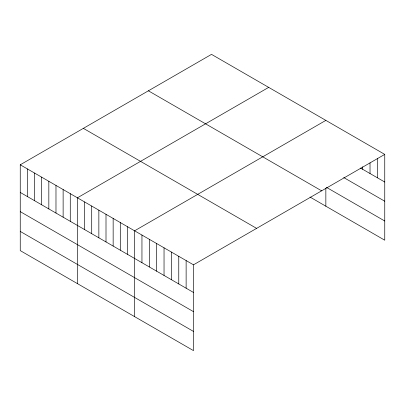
<?xml version="1.0" encoding="UTF-8"?>
<svg xmlns="http://www.w3.org/2000/svg" width="405" height="405" viewBox="0 0 405 405"><rect width="100%" height="100%" fill="white"/><g stroke="black" fill="none" stroke-linecap="round" stroke-linejoin="round"><path stroke-width="0.61" d="M20.25 164.794L193.489 264.814L193.489 350.629L20.25 250.609L20.25 164.794L211.511 54.371L384.75 154.391L384.75 240.206L310.022 197.063M268.677 87.379L77.421 197.802L77.421 283.616M325.848 120.386L134.587 230.809L134.587 316.619M193.489 264.814L384.75 154.391M360.556 168.06L384.75 182.027M343.729 177.542L384.75 201.224M326.374 187.302L384.75 221.008M148.392 90.811L321.636 190.831M83.364 128.355L256.608 228.374M20.25 192.431L193.489 292.45M20.25 211.628L193.489 311.647M20.25 231.412L193.489 331.427M377.389 158.304L377.389 177.775M370.023 162.845L370.023 173.527M362.662 166.764L362.662 169.275M325.848 188.163L325.848 206.201M186.128 260.562L186.128 288.198M178.767 256.314L178.767 283.945M171.401 252.062L171.401 279.698M164.04 247.809L164.04 275.446M156.674 243.562L156.674 271.193M149.313 239.309L149.313 266.946M141.952 235.057L141.952 262.693M127.443 226.684L127.443 254.315M120.295 222.558L120.295 250.189M113.152 218.432L113.152 246.063M106.004 214.306L106.004 241.942M98.855 210.18L98.855 237.816M91.712 206.054L91.712 233.69M84.564 201.928L84.564 229.564M70.273 193.676L70.273 221.312M63.129 189.55L63.129 217.186M55.981 185.424L55.981 213.06M48.833 181.298L48.833 208.934M41.69 177.172L41.69 204.808M34.541 173.046L34.541 200.683M27.398 168.92L27.398 196.557"/></g></svg>
